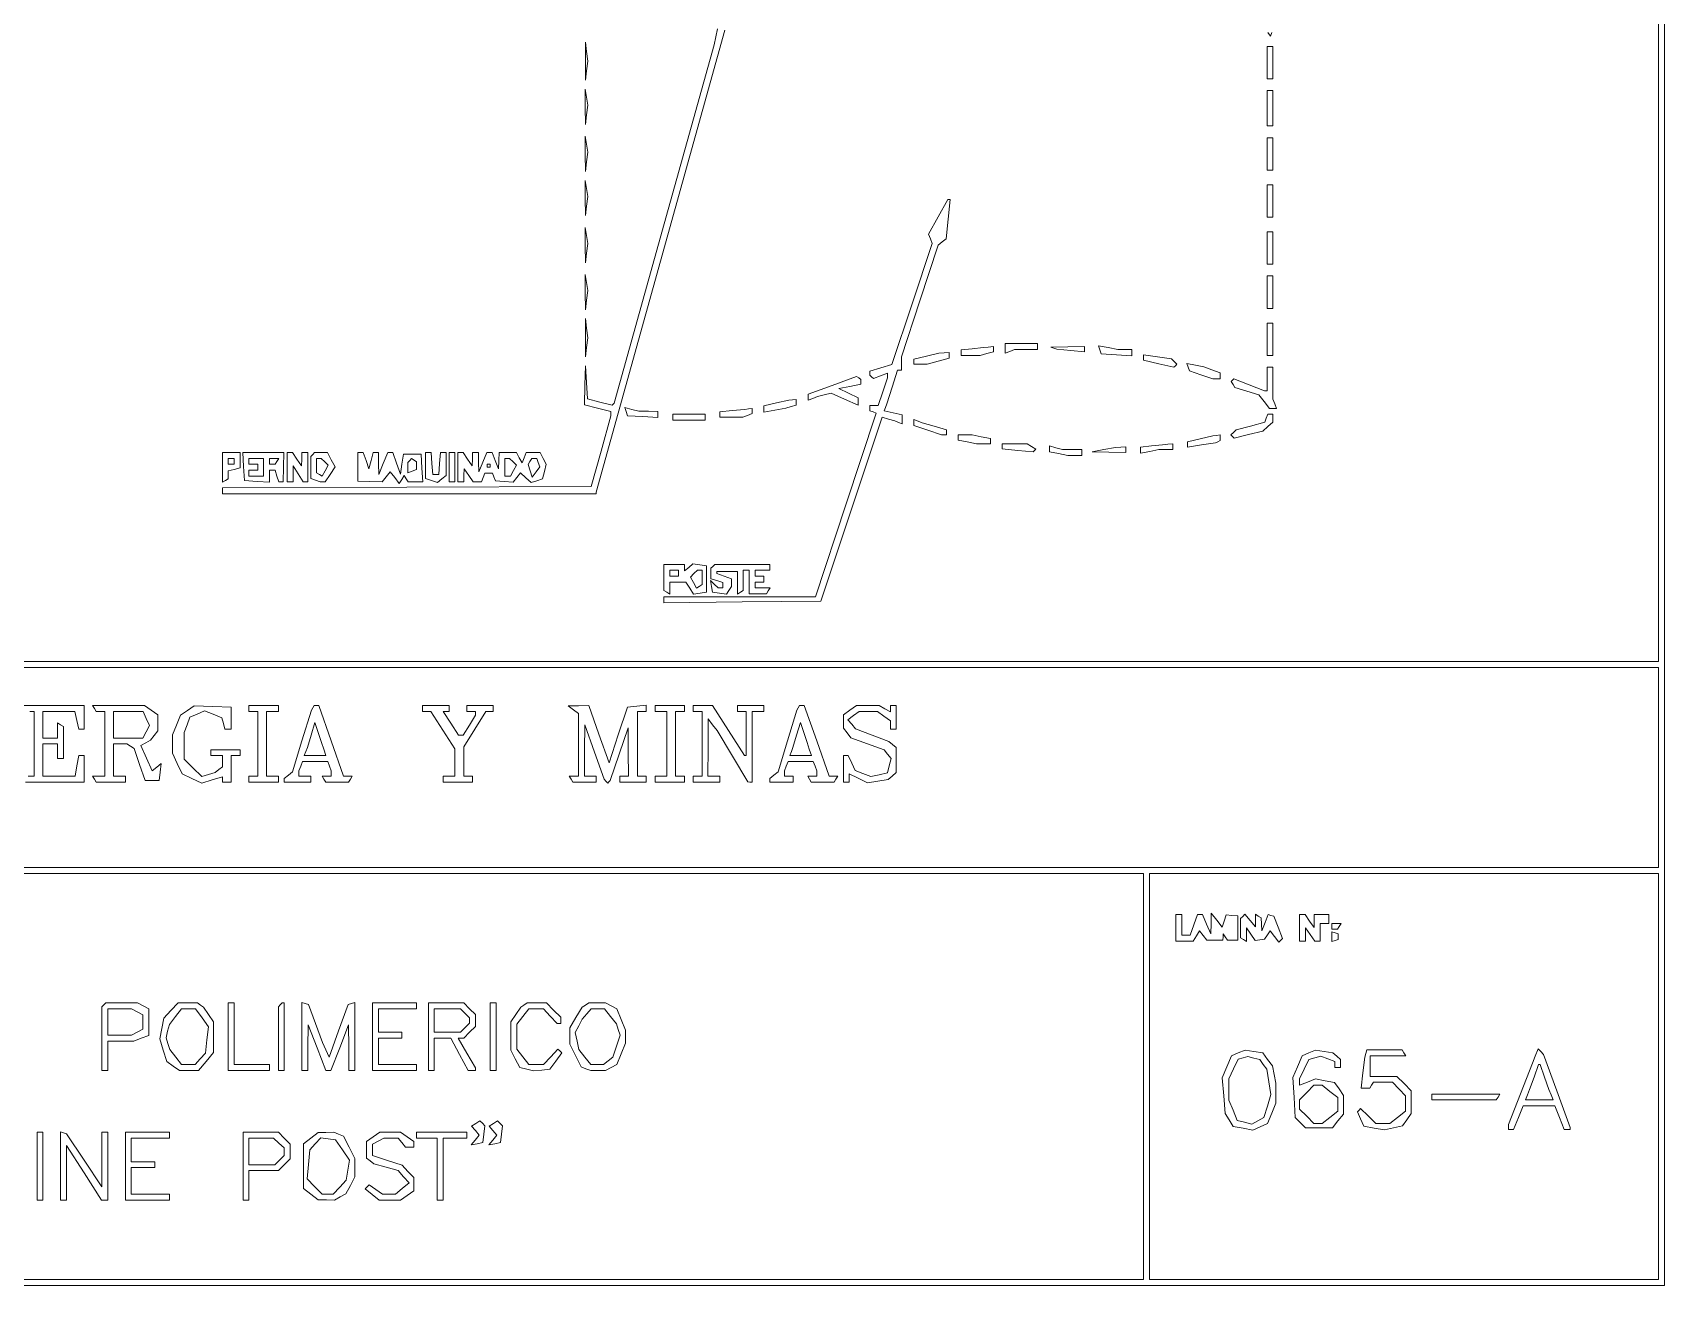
# Paper-space layout 'AN-08-DGE-065-A' of a CAD drawing. Header units: metres, sheet in millimetres. Extents: x 12 to 193, y 4 to 291.
# Drawn here: x 122.6 to 192.7, y 25 to 78.9 of the extents above; entities that cross this region are included whole.
import ezdxf

# ---------------------------------------------------------------- set-up
doc = ezdxf.new("R2010")
doc.units = ezdxf.units.M
doc.layers.add('DGE_CONTORNOS', color=7, linetype='Continuous', lineweight=0)
doc.layers.add('DGE_DATOS', color=7, linetype='Continuous', lineweight=0)

# ---------------------------------------------------------------- blocks, each defined once
blk = doc.blocks.new('LP_REF_DGE_MT_065_A')
at = {"layer": 'DGE_CONTORNOS'}
for points in [[(116.564, 271.062), (116.469, 270.966), (116.469, 270.228), (116.469, 269.49), (72.961, 269.49), (29.452, 269.49), (29.452, 147.253), (29.452, 25.015), (111.094, 25.015), (192.736, 25.015), (192.736, 147.253), (192.736, 269.49), (154.735, 269.49), (116.734, 269.49), (116.697, 270.324), (116.659, 271.157)], [(116.469, 268.732), (116.469, 268.226), (116.596, 268.226), (116.722, 268.226), (116.722, 268.732), (116.722, 269.238), (154.603, 269.238), (192.483, 269.238), (192.483, 160.533), (192.483, 51.828), (117.671, 51.828), (42.859, 51.828), (42.859, 160.533), (42.859, 269.238), (79.664, 269.238), (116.469, 269.238)], [(146.359, 77.629), (146.359, 76.806), (146.41, 77.218), (146.461, 77.629), (146.41, 78.04), (146.359, 78.451)], [(175.661, 77.565), (175.661, 76.87), (175.788, 76.87), (175.914, 76.87), (175.914, 77.565), (175.914, 78.261), (175.788, 78.261), (175.661, 78.261)], [(146.358, 75.668), (146.359, 74.909), (146.41, 75.323), (146.461, 75.736), (146.409, 76.082), (146.356, 76.427)], [(175.661, 75.605), (175.661, 74.846), (175.788, 74.846), (175.914, 74.846), (175.914, 75.605), (175.914, 76.364), (175.788, 76.364), (175.661, 76.364)], [(146.358, 73.645), (146.359, 72.886), (146.41, 73.299), (146.461, 73.712), (146.409, 74.058), (146.356, 74.403)], [(175.661, 73.645), (175.661, 72.949), (175.788, 72.949), (175.914, 72.949), (175.914, 73.645), (175.914, 74.34), (175.788, 74.34), (175.661, 74.34)], [(146.358, 71.748), (146.359, 70.989), (146.41, 71.402), (146.461, 71.815), (146.409, 72.161), (146.356, 72.506)], [(175.661, 71.621), (175.661, 70.925), (175.788, 70.925), (175.914, 70.925), (175.914, 71.621), (175.914, 72.317), (175.788, 72.317), (175.661, 72.317)], [(161.524, 70.939), (161.114, 70.193), (161.19, 69.996), (161.265, 69.799), (160.401, 67.196), (159.537, 64.593), (159.062, 64.451), (158.587, 64.309), (158.587, 64.223), (158.587, 64.138), (158.663, 64.062), (158.739, 63.985), (159.042, 64.101), (159.346, 64.216), (159.346, 64.115), (159.346, 64.014), (159.144, 63.423), (158.942, 62.831), (158.765, 62.831), (158.587, 62.831), (158.587, 62.715), (158.587, 62.599), (158.725, 62.553), (158.863, 62.507), (157.56, 58.559), (156.257, 54.61), (152.995, 54.61), (149.733, 54.61), (149.733, 54.482), (149.733, 54.353), (153.106, 54.387), (156.479, 54.42), (157.798, 58.378), (159.117, 62.335), (159.389, 62.249), (159.662, 62.164), (159.82, 62.105), (159.978, 62.045), (159.978, 62.238), (159.978, 62.432), (159.59, 62.517), (159.201, 62.602), (159.257, 62.748), (159.313, 62.894), (159.542, 63.622), (159.771, 64.349), (159.859, 64.349), (159.946, 64.349), (159.947, 64.633), (159.947, 64.918), (160.734, 67.321), (161.521, 69.724), (161.692, 69.86), (161.864, 69.996), (161.95, 70.84), (162.037, 71.684), (161.985, 71.684), (161.934, 71.684)], [(146.358, 69.724), (146.359, 68.965), (146.41, 69.378), (146.461, 69.792), (146.409, 70.137), (146.356, 70.483)], [(175.661, 69.597), (175.661, 68.902), (175.788, 68.902), (175.914, 68.902), (175.914, 69.597), (175.914, 70.293), (175.788, 70.293), (175.661, 70.293)], [(146.358, 67.7), (146.359, 66.941), (146.41, 67.355), (146.461, 67.768), (146.409, 68.114), (146.356, 68.459)], [(175.661, 67.7), (175.661, 67.005), (175.788, 67.005), (175.914, 67.005), (175.914, 67.7), (175.914, 68.396), (175.788, 68.396), (175.661, 68.396)], [(146.359, 65.74), (146.359, 64.918), (146.41, 65.329), (146.461, 65.74), (146.41, 66.151), (146.359, 66.562)], [(175.661, 65.677), (175.661, 64.981), (175.788, 64.981), (175.914, 64.981), (175.914, 65.677), (175.914, 66.372), (175.788, 66.372), (175.661, 66.372)], [(162.982, 65.268), (162.508, 65.219), (162.508, 65.1), (162.508, 64.981), (162.919, 64.983), (163.33, 64.985), (163.614, 65.061), (163.899, 65.137), (163.899, 65.249), (163.899, 65.361), (163.678, 65.339), (163.456, 65.318)], [(164.405, 65.284), (164.405, 65.081), (164.605, 65.157), (164.805, 65.234), (165.301, 65.234), (165.796, 65.234), (165.796, 65.361), (165.796, 65.487), (165.1, 65.487), (164.405, 65.487)], [(166.492, 65.298), (166.618, 65.255), (167.219, 65.197), (167.82, 65.139), (167.82, 65.25), (167.82, 65.361), (167.093, 65.351), (166.365, 65.341)], [(168.477, 65.222), (168.535, 65.044), (169.189, 65.006), (169.843, 64.968), (169.843, 65.101), (169.843, 65.234), (169.543, 65.234), (169.243, 65.234), (168.83, 65.316), (168.418, 65.399)], [(161.022, 64.948), (160.484, 64.819), (160.484, 64.71), (160.484, 64.602), (160.769, 64.602), (161.053, 64.603), (161.527, 64.735), (162.002, 64.867), (162.002, 64.987), (162.002, 65.108), (161.78, 65.092), (161.559, 65.077)], [(170.349, 64.891), (170.349, 64.772), (171.001, 64.621), (171.652, 64.471), (171.719, 64.538), (171.787, 64.606), (171.669, 64.72), (171.551, 64.834), (170.95, 64.922), (170.349, 65.01)], [(172.266, 64.481), (172.319, 64.322), (172.82, 64.148), (173.322, 63.973), (173.48, 63.971), (173.638, 63.969), (173.638, 64.099), (173.638, 64.229), (173.29, 64.361), (172.942, 64.494), (172.577, 64.567), (172.213, 64.64)], [(156.974, 63.691), (155.931, 63.313), (155.931, 63.185), (155.931, 63.057), (156.132, 63.134), (156.334, 63.212), (156.627, 63.285), (156.92, 63.359), (157.5, 63.102), (158.081, 62.845), (158.081, 63.005), (158.081, 63.165), (157.67, 63.363), (157.259, 63.561), (157.733, 63.653), (158.207, 63.745), (158.207, 63.849), (158.207, 63.954), (158.113, 64.012), (158.018, 64.069)], [(175.661, 63.969), (175.661, 63.463), (175.603, 63.463), (175.544, 63.463), (174.891, 63.721), (174.237, 63.979), (174.178, 63.919), (174.118, 63.86), (174.2, 63.728), (174.281, 63.597), (174.79, 63.444), (175.299, 63.292), (175.53, 62.998), (175.761, 62.705), (175.915, 62.705), (176.068, 62.705), (175.991, 62.905), (175.914, 63.105), (175.914, 63.79), (175.914, 64.475), (175.788, 64.475), (175.661, 64.475)], [(148.114, 62.566), (148.172, 62.388), (148.826, 62.35), (149.48, 62.312), (149.48, 62.445), (149.48, 62.578), (149.069, 62.58), (148.658, 62.582), (148.357, 62.662), (148.055, 62.743)], [(150.113, 62.325), (150.113, 62.199), (150.808, 62.199), (151.504, 62.199), (151.504, 62.325), (151.504, 62.452), (150.808, 62.452), (150.113, 62.452)], [(152.674, 62.612), (152.136, 62.564), (152.136, 62.444), (152.136, 62.325), (152.632, 62.325), (153.128, 62.325), (153.328, 62.402), (153.528, 62.479), (153.528, 62.592), (153.528, 62.705), (153.37, 62.682), (153.211, 62.66)], [(154.571, 62.937), (154.034, 62.816), (154.034, 62.683), (154.034, 62.55), (154.508, 62.634), (154.982, 62.718), (155.203, 62.783), (155.425, 62.848), (155.425, 62.966), (155.425, 63.084), (155.267, 63.07), (155.109, 63.057)], [(175.623, 62.282), (175.558, 62.112), (174.946, 61.947), (174.333, 61.782), (174.215, 61.676), (174.097, 61.571), (174.168, 61.499), (174.239, 61.428), (174.856, 61.578), (175.472, 61.728), (175.693, 61.92), (175.914, 62.111), (175.914, 62.282), (175.914, 62.452), (175.801, 62.452), (175.688, 62.452)], [(160.484, 62.098), (160.484, 61.97), (161.076, 61.768), (161.667, 61.566), (161.771, 61.566), (161.875, 61.566), (161.875, 61.673), (161.875, 61.779), (161.356, 61.935), (160.837, 62.09), (160.661, 62.158), (160.484, 62.226)], [(162.381, 61.456), (162.381, 61.345), (162.776, 61.266), (163.172, 61.187), (163.472, 61.187), (163.772, 61.187), (163.772, 61.298), (163.772, 61.408), (163.377, 61.487), (162.982, 61.566), (162.682, 61.566), (162.381, 61.566)], [(164.278, 61.076), (164.278, 60.966), (164.942, 60.901), (165.606, 60.835), (165.666, 60.891), (165.726, 60.948), (165.539, 61.065), (165.353, 61.183), (164.816, 61.185), (164.278, 61.187)], [(166.302, 60.964), (166.302, 60.839), (166.697, 60.76), (167.093, 60.681), (167.393, 60.681), (167.693, 60.681), (167.693, 60.807), (167.693, 60.934), (167.282, 60.936), (166.871, 60.937), (166.587, 61.014), (166.302, 61.09)], [(168.642, 60.934), (168.136, 60.843), (168.863, 60.825), (169.59, 60.807), (169.59, 60.934), (169.59, 61.06), (169.369, 61.042), (169.148, 61.025)], [(170.697, 61.095), (170.223, 61.045), (170.223, 60.91), (170.223, 60.776), (170.618, 60.855), (171.013, 60.934), (171.314, 60.934), (171.614, 60.934), (171.614, 61.06), (171.614, 61.187), (171.393, 61.166), (171.171, 61.144)], [(172.784, 61.397), (172.247, 61.265), (172.247, 61.155), (172.247, 61.045), (172.847, 61.132), (173.448, 61.219), (173.543, 61.274), (173.638, 61.328), (173.638, 61.447), (173.638, 61.566), (173.48, 61.547), (173.322, 61.529)], [(130.761, 60.168), (130.761, 59.528), (130.888, 59.606), (131.014, 59.684), (131.014, 59.852), (131.014, 60.019), (131.267, 60.085), (131.52, 60.151), (131.52, 60.479), (131.52, 60.807), (131.141, 60.807), (130.761, 60.807)], [(131.267, 60.428), (131.267, 60.302), (131.141, 60.302), (131.014, 60.302), (131.014, 60.428), (131.014, 60.555), (131.141, 60.555), (131.267, 60.555)], [(131.672, 60.207), (131.71, 59.606), (132.248, 59.567), (132.785, 59.528), (132.785, 59.788), (132.785, 60.049), (132.903, 60.049), (133.021, 60.049), (133.101, 59.796), (133.182, 59.543), (133.278, 59.543), (133.374, 59.543), (133.389, 60.175), (133.403, 60.807), (132.518, 60.807), (131.633, 60.807)], [(132.532, 60.175), (132.532, 59.796), (132.216, 59.796), (131.9, 59.796), (131.9, 59.922), (131.9, 60.049), (132.09, 60.049), (132.279, 60.049), (132.279, 60.175), (132.279, 60.302), (132.09, 60.302), (131.9, 60.302), (131.9, 60.428), (131.9, 60.555), (132.216, 60.555), (132.532, 60.555)], [(133.101, 60.428), (133.023, 60.302), (132.904, 60.302), (132.785, 60.302), (132.785, 60.428), (132.785, 60.555), (132.982, 60.555), (133.18, 60.555)], [(133.544, 60.175), (133.544, 59.543), (133.67, 59.543), (133.797, 59.543), (133.8, 59.891), (133.804, 60.238), (134.019, 59.891), (134.235, 59.543), (134.332, 59.543), (134.429, 59.543), (134.429, 60.175), (134.429, 60.807), (134.303, 60.807), (134.176, 60.807), (134.17, 60.523), (134.163, 60.238), (133.965, 60.523), (133.766, 60.807), (133.655, 60.807), (133.544, 60.807)], [(134.64, 60.723), (134.556, 60.639), (134.556, 60.168), (134.556, 59.696), (134.756, 59.619), (134.956, 59.543), (135.069, 59.543), (135.182, 59.543), (135.393, 59.865), (135.604, 60.187), (135.438, 60.497), (135.272, 60.807), (134.998, 60.807), (134.724, 60.807)], [(135.157, 60.409), (135.303, 60.263), (135.176, 60.026), (135.049, 59.789), (134.929, 59.863), (134.809, 59.937), (134.809, 60.246), (134.809, 60.555), (134.91, 60.555), (135.011, 60.555)], [(136.58, 60.196), (136.58, 59.584), (137.103, 59.564), (137.627, 59.543), (137.799, 59.764), (137.971, 59.985), (138.165, 59.733), (138.36, 59.481), (138.466, 59.652), (138.572, 59.823), (138.658, 59.683), (138.745, 59.543), (139.06, 59.543), (139.376, 59.543), (139.337, 60.143), (139.299, 60.744), (138.919, 60.744), (138.54, 60.744), (138.477, 60.312), (138.413, 59.88), (138.247, 60.344), (138.081, 60.807), (137.976, 60.807), (137.871, 60.807), (137.675, 60.333), (137.478, 59.859), (137.471, 60.333), (137.465, 60.807), (137.352, 60.807), (137.239, 60.807), (137.147, 60.46), (137.054, 60.112), (136.933, 60.46), (136.811, 60.807), (136.695, 60.807), (136.58, 60.807)], [(139.109, 60.244), (139.109, 60.076), (138.919, 60.003), (138.73, 59.93), (138.73, 60.158), (138.73, 60.386), (138.811, 60.467), (138.891, 60.548), (139, 60.48), (139.109, 60.413)], [(139.489, 60.247), (139.489, 59.686), (139.748, 59.604), (140.007, 59.522), (140.19, 59.674), (140.374, 59.827), (140.374, 60.317), (140.374, 60.807), (140.255, 60.807), (140.136, 60.807), (140.097, 60.333), (140.058, 59.859), (139.931, 59.859), (139.805, 59.859), (139.765, 60.333), (139.726, 60.807), (139.607, 60.807), (139.489, 60.807)], [(140.5, 60.175), (140.5, 59.543), (140.627, 59.543), (140.753, 59.543), (140.753, 60.175), (140.753, 60.807), (140.627, 60.807), (140.5, 60.807)], [(140.88, 60.175), (140.88, 59.543), (141.006, 59.543), (141.133, 59.543), (141.139, 59.827), (141.146, 60.112), (141.345, 59.827), (141.543, 59.543), (141.721, 59.543), (141.9, 59.543), (141.972, 59.732), (142.045, 59.922), (142.208, 59.922), (142.37, 59.922), (142.433, 59.76), (142.495, 59.599), (142.873, 59.57), (143.251, 59.541), (143.411, 59.735), (143.572, 59.929), (143.798, 59.724), (144.024, 59.52), (144.273, 59.599), (144.523, 59.678), (144.601, 59.992), (144.68, 60.307), (144.546, 60.557), (144.412, 60.807), (144.114, 60.807), (143.816, 60.807), (143.731, 60.586), (143.645, 60.365), (143.521, 60.586), (143.397, 60.807), (143.024, 60.807), (142.65, 60.807), (142.637, 60.46), (142.624, 60.112), (142.486, 60.46), (142.349, 60.807), (142.241, 60.807), (142.132, 60.807), (141.954, 60.396), (141.775, 59.985), (141.77, 60.396), (141.765, 60.807), (141.639, 60.807), (141.512, 60.807), (141.506, 60.523), (141.499, 60.238), (141.3, 60.523), (141.102, 60.807), (140.991, 60.807), (140.88, 60.807)], [(143.252, 60.409), (143.398, 60.263), (143.273, 60.029), (143.147, 59.796), (143.025, 59.796), (142.903, 59.796), (142.903, 60.175), (142.903, 60.555), (143.005, 60.555), (143.106, 60.555)], [(144.336, 60.377), (144.404, 60.2), (144.239, 59.974), (144.074, 59.748), (143.986, 60.024), (143.899, 60.299), (143.978, 60.427), (144.057, 60.555), (144.162, 60.555), (144.268, 60.555)], [(142.271, 60.238), (142.271, 60.175), (142.208, 60.175), (142.145, 60.175), (142.145, 60.238), (142.145, 60.302), (142.208, 60.302), (142.271, 60.302)], [(149.733, 55.44), (149.733, 54.878), (149.86, 54.8), (149.986, 54.722), (149.986, 54.982), (149.986, 55.243), (150.335, 55.243), (150.684, 55.243), (150.847, 54.982), (151.01, 54.721), (151.289, 54.76), (151.567, 54.8), (151.567, 55.369), (151.567, 55.938), (151.276, 55.98), (150.984, 56.021), (150.801, 55.869), (150.619, 55.717), (150.619, 55.859), (150.619, 56.001), (150.176, 56.001), (149.733, 56.001)], [(150.366, 55.622), (150.366, 55.496), (150.176, 55.496), (149.986, 55.496), (149.986, 55.622), (149.986, 55.748), (150.176, 55.748), (150.366, 55.748)], [(151.378, 55.44), (151.378, 55.131), (151.257, 55.057), (151.137, 54.983), (151.01, 55.22), (150.883, 55.457), (151.029, 55.603), (151.175, 55.748), (151.276, 55.748), (151.378, 55.748)], [(151.841, 55.917), (151.757, 55.833), (151.757, 55.609), (151.757, 55.386), (152.01, 55.306), (152.263, 55.226), (152.263, 55.108), (152.263, 54.99), (152.162, 54.99), (152.061, 54.99), (151.896, 55.148), (151.732, 55.306), (151.778, 55.053), (151.823, 54.8), (152.123, 54.757), (152.424, 54.715), (152.531, 54.884), (152.638, 55.053), (152.64, 55.214), (152.642, 55.375), (152.326, 55.496), (152.01, 55.616), (152.01, 55.657), (152.01, 55.698), (152.453, 55.698), (152.895, 55.698), (152.895, 55.21), (152.895, 54.722), (153.022, 54.8), (153.148, 54.878), (153.148, 55.313), (153.148, 55.748), (153.275, 55.748), (153.401, 55.748), (153.401, 55.243), (153.401, 54.737), (153.773, 54.737), (154.145, 54.737), (154.223, 54.863), (154.301, 54.99), (153.978, 54.99), (153.654, 54.99), (153.654, 55.116), (153.654, 55.243), (153.844, 55.243), (154.034, 55.243), (154.034, 55.369), (154.034, 55.496), (153.844, 55.496), (153.654, 55.496), (153.654, 55.622), (153.654, 55.748), (153.97, 55.748), (154.287, 55.748), (154.287, 55.875), (154.287, 56.001), (153.106, 56.001), (151.926, 56.001)], [(192.483, 47.275), (192.483, 42.975), (117.671, 42.975), (42.859, 42.975), (42.859, 47.275), (42.859, 51.575), (117.671, 51.575), (192.483, 51.575)], [(125.26, 49.804), (125.338, 49.678), (125.52, 49.678), (125.702, 49.678), (125.702, 48.286), (125.702, 46.895), (125.442, 46.895), (125.181, 46.895), (125.26, 46.769), (125.338, 46.642), (125.963, 46.642), (126.588, 46.642), (126.588, 46.769), (126.588, 46.895), (126.335, 46.895), (126.082, 46.895), (126.082, 47.591), (126.082, 48.286), (126.366, 48.285), (126.651, 48.283), (126.808, 48.183), (126.966, 48.083), (127.2, 47.394), (127.434, 46.706), (127.738, 46.706), (128.042, 46.706), (128.085, 47.078), (128.127, 47.45), (127.935, 47.291), (127.743, 47.131), (127.502, 47.677), (127.26, 48.223), (127.462, 48.334), (127.663, 48.444), (127.821, 48.643), (127.979, 48.841), (127.979, 49.189), (127.979, 49.537), (127.698, 49.734), (127.417, 49.931), (126.299, 49.931), (125.181, 49.931)], [(129.256, 49.723), (128.964, 49.518), (128.788, 49.096), (128.611, 48.674), (128.611, 48.278), (128.611, 47.882), (128.821, 47.44), (129.031, 46.999), (129.451, 46.798), (129.871, 46.598), (130.316, 46.735), (130.761, 46.872), (130.761, 46.757), (130.761, 46.642), (130.951, 46.642), (131.141, 46.642), (131.141, 47.211), (131.141, 47.781), (131.331, 47.781), (131.52, 47.781), (131.52, 47.907), (131.52, 48.034), (130.888, 48.034), (130.256, 48.034), (130.256, 47.907), (130.256, 47.781), (130.509, 47.781), (130.761, 47.781), (130.761, 47.543), (130.761, 47.306), (130.603, 47.179), (130.445, 47.053), (130.16, 46.965), (129.874, 46.878), (129.496, 47.256), (129.117, 47.635), (129.117, 48.205), (129.117, 48.776), (129.241, 49.102), (129.365, 49.428), (129.678, 49.57), (129.991, 49.713), (130.364, 49.559), (130.737, 49.404), (130.801, 49.161), (130.864, 48.919), (131.003, 48.919), (131.141, 48.919), (131.141, 49.393), (131.14, 49.867), (130.344, 49.897), (129.548, 49.927)], [(131.9, 49.804), (131.9, 49.678), (132.09, 49.678), (132.279, 49.678), (132.279, 48.286), (132.279, 46.895), (132.09, 46.895), (131.9, 46.895), (131.9, 46.769), (131.9, 46.642), (132.532, 46.642), (133.165, 46.642), (133.165, 46.769), (133.165, 46.895), (132.912, 46.895), (132.659, 46.895), (132.659, 48.286), (132.659, 49.678), (132.912, 49.678), (133.165, 49.678), (133.165, 49.804), (133.165, 49.931), (132.532, 49.931), (131.9, 49.931)], [(134.64, 49.836), (134.583, 49.741), (134.18, 48.413), (133.776, 47.085), (133.597, 46.945), (133.418, 46.804), (133.418, 46.723), (133.418, 46.642), (133.987, 46.642), (134.556, 46.642), (134.556, 46.769), (134.556, 46.895), (134.303, 46.895), (134.05, 46.895), (134.05, 47.011), (134.05, 47.128), (134.127, 47.328), (134.203, 47.528), (134.746, 47.528), (135.288, 47.528), (135.364, 47.328), (135.441, 47.128), (135.441, 47.011), (135.441, 46.895), (135.244, 46.895), (135.047, 46.895), (135.125, 46.769), (135.203, 46.642), (135.694, 46.642), (136.185, 46.642), (136.263, 46.769), (136.341, 46.895), (136.156, 46.895), (135.971, 46.895), (135.436, 48.413), (134.901, 49.931), (134.799, 49.931), (134.697, 49.931)], [(139.362, 49.804), (139.362, 49.678), (139.537, 49.678), (139.712, 49.678), (140.233, 48.878), (140.753, 48.079), (140.753, 47.487), (140.753, 46.895), (140.5, 46.895), (140.247, 46.895), (140.247, 46.769), (140.247, 46.642), (140.88, 46.642), (141.512, 46.642), (141.512, 46.769), (141.512, 46.895), (141.322, 46.895), (141.133, 46.895), (141.133, 47.528), (141.133, 48.161), (141.607, 48.92), (142.081, 49.678), (142.239, 49.678), (142.398, 49.678), (142.398, 49.804), (142.398, 49.931), (141.828, 49.931), (141.259, 49.931), (141.259, 49.804), (141.259, 49.678), (141.449, 49.678), (141.639, 49.678), (141.639, 49.598), (141.639, 49.518), (141.375, 49.092), (141.112, 48.666), (141.013, 48.666), (140.913, 48.666), (140.579, 49.172), (140.244, 49.678), (140.372, 49.678), (140.5, 49.678), (140.5, 49.804), (140.5, 49.931), (139.931, 49.931), (139.362, 49.931)], [(145.844, 49.755), (146.065, 49.587), (146.065, 48.241), (146.065, 46.895), (145.868, 46.895), (145.671, 46.895), (145.749, 46.769), (145.827, 46.642), (146.326, 46.642), (146.824, 46.642), (146.824, 46.769), (146.824, 46.895), (146.571, 46.895), (146.318, 46.895), (146.326, 48.002), (146.333, 49.109), (146.749, 47.937), (147.164, 46.766), (147.247, 46.683), (147.33, 46.6), (147.376, 46.653), (147.422, 46.706), (147.809, 47.844), (148.196, 48.982), (148.206, 47.939), (148.216, 46.895), (148.026, 46.895), (147.836, 46.895), (147.836, 46.769), (147.836, 46.642), (148.405, 46.642), (148.974, 46.642), (148.974, 46.769), (148.974, 46.895), (148.785, 46.895), (148.595, 46.895), (148.595, 48.286), (148.595, 49.678), (148.785, 49.678), (148.974, 49.678), (148.974, 49.812), (148.974, 49.947), (148.573, 49.907), (148.172, 49.867), (147.775, 48.673), (147.377, 47.479), (146.946, 48.705), (146.515, 49.931), (146.069, 49.927), (145.623, 49.923)], [(149.354, 49.804), (149.354, 49.678), (149.607, 49.678), (149.86, 49.678), (149.86, 48.286), (149.86, 46.895), (149.607, 46.895), (149.354, 46.895), (149.354, 46.769), (149.354, 46.642), (149.986, 46.642), (150.619, 46.642), (150.619, 46.769), (150.619, 46.895), (150.429, 46.895), (150.239, 46.895), (150.239, 48.286), (150.239, 49.678), (150.429, 49.678), (150.619, 49.678), (150.619, 49.804), (150.619, 49.931), (149.986, 49.931), (149.354, 49.931)], [(150.998, 49.804), (150.998, 49.678), (151.188, 49.678), (151.378, 49.678), (151.378, 48.286), (151.378, 46.895), (151.188, 46.895), (150.998, 46.895), (150.998, 46.769), (150.998, 46.642), (151.567, 46.642), (152.136, 46.642), (152.136, 46.769), (152.136, 46.895), (151.883, 46.895), (151.63, 46.895), (151.634, 48.128), (151.639, 49.362), (151.828, 49.11), (152.018, 48.859), (152.678, 47.754), (153.338, 46.649), (153.433, 46.646), (153.528, 46.642), (153.528, 48.16), (153.528, 49.678), (153.781, 49.678), (154.034, 49.678), (154.034, 49.804), (154.034, 49.931), (153.464, 49.931), (152.895, 49.931), (152.895, 49.804), (152.895, 49.678), (153.085, 49.678), (153.275, 49.678), (153.275, 48.729), (153.275, 47.781), (153.235, 47.781), (153.196, 47.781), (152.508, 48.856), (151.821, 49.931), (151.41, 49.931), (150.998, 49.931)], [(155.509, 49.836), (155.452, 49.741), (155.049, 48.413), (154.645, 47.085), (154.466, 46.945), (154.287, 46.804), (154.287, 46.723), (154.287, 46.642), (154.792, 46.642), (155.298, 46.642), (155.298, 46.769), (155.298, 46.895), (155.109, 46.895), (154.919, 46.895), (154.919, 47.011), (154.919, 47.128), (154.996, 47.328), (155.072, 47.528), (155.615, 47.528), (156.157, 47.528), (156.233, 47.328), (156.31, 47.128), (156.31, 47.011), (156.31, 46.895), (156.113, 46.895), (155.916, 46.895), (155.994, 46.769), (156.072, 46.642), (156.563, 46.642), (157.054, 46.642), (157.132, 46.769), (157.21, 46.895), (157.025, 46.895), (156.84, 46.895), (156.305, 48.413), (155.77, 49.931), (155.668, 49.931), (155.566, 49.931)], [(157.73, 49.734), (157.448, 49.537), (157.448, 49.252), (157.448, 48.967), (157.607, 48.76), (157.765, 48.552), (158.48, 48.288), (159.196, 48.024), (159.348, 47.841), (159.5, 47.657), (159.423, 47.35), (159.346, 47.042), (158.988, 46.963), (158.631, 46.885), (158.291, 47.014), (157.951, 47.143), (157.806, 47.462), (157.661, 47.781), (157.555, 47.781), (157.448, 47.781), (157.448, 47.211), (157.448, 46.642), (157.575, 46.642), (157.701, 46.642), (157.701, 46.822), (157.701, 47.002), (158.092, 46.808), (158.482, 46.613), (158.925, 46.685), (159.368, 46.757), (159.547, 46.905), (159.725, 47.053), (159.725, 47.591), (159.725, 48.129), (159.565, 48.262), (159.406, 48.394), (158.692, 48.661), (157.977, 48.928), (157.813, 49.127), (157.648, 49.326), (157.888, 49.502), (158.129, 49.678), (158.52, 49.678), (158.91, 49.678), (159.191, 49.481), (159.472, 49.284), (159.472, 49.101), (159.472, 48.919), (159.599, 48.919), (159.725, 48.919), (159.725, 49.425), (159.725, 49.931), (159.599, 49.931), (159.472, 49.931), (159.472, 49.8), (159.472, 49.669), (159.228, 49.8), (158.983, 49.931), (158.497, 49.931), (158.011, 49.931)], [(127.489, 49.378), (127.626, 49.077), (127.482, 48.808), (127.338, 48.539), (126.71, 48.539), (126.082, 48.539), (126.082, 49.109), (126.082, 49.678), (126.717, 49.678), (127.352, 49.678)], [(135.115, 48.065), (135.205, 47.781), (134.741, 47.781), (134.276, 47.781), (134.344, 47.957), (134.411, 48.134), (134.571, 48.668), (134.731, 49.202), (134.879, 48.776), (135.026, 48.35)], [(155.984, 48.065), (156.074, 47.781), (155.61, 47.781), (155.145, 47.781), (155.213, 47.957), (155.28, 48.134), (155.44, 48.668), (155.6, 49.202), (155.748, 48.776), (155.895, 48.35)], [(170.349, 33.995), (170.349, 25.268), (119.821, 25.268), (69.293, 25.268), (69.293, 33.995), (69.293, 42.722), (119.821, 42.722), (170.349, 42.722)], [(192.483, 33.995), (192.483, 25.268), (181.543, 25.268), (170.602, 25.268), (170.602, 33.995), (170.602, 42.722), (181.543, 42.722), (192.483, 42.722)], [(171.741, 40.382), (171.741, 39.813), (172.114, 39.813), (172.487, 39.813), (172.62, 40.034), (172.752, 40.255), (172.913, 40.05), (173.073, 39.844), (173.419, 39.844), (173.764, 39.844), (173.766, 39.987), (173.768, 40.129), (173.861, 39.99), (173.954, 39.851), (174.175, 39.853), (174.397, 39.855), (174.397, 40.376), (174.397, 40.897), (174.15, 40.916), (173.903, 40.934), (173.818, 40.669), (173.734, 40.403), (173.499, 40.709), (173.264, 41.014), (173.251, 40.572), (173.238, 40.129), (173.058, 40.54), (172.878, 40.951), (172.777, 40.951), (172.677, 40.951), (172.517, 40.508), (172.357, 40.066), (172.175, 40.066), (171.994, 40.066), (171.994, 40.508), (171.994, 40.951), (171.867, 40.951), (171.741, 40.951)], [(174.616, 40.875), (174.523, 40.782), (174.523, 40.368), (174.523, 39.954), (174.65, 39.876), (174.776, 39.798), (174.776, 40.086), (174.776, 40.375), (174.965, 40.105), (175.154, 39.835), (175.355, 39.864), (175.555, 39.894), (175.674, 40.075), (175.793, 40.255), (175.979, 40.012), (176.165, 39.768), (176.245, 39.848), (176.325, 39.928), (176.136, 40.403), (175.947, 40.877), (175.829, 40.916), (175.712, 40.955), (175.574, 40.605), (175.435, 40.255), (175.422, 40.532), (175.408, 40.81), (175.282, 40.888), (175.156, 40.966), (175.156, 40.691), (175.156, 40.417), (174.932, 40.693), (174.709, 40.968)], [(177.053, 40.382), (177.053, 39.813), (177.179, 39.813), (177.306, 39.813), (177.312, 40.097), (177.319, 40.382), (177.517, 40.097), (177.716, 39.813), (177.827, 39.813), (177.938, 39.813), (177.938, 40.192), (177.938, 40.572), (178.128, 40.572), (178.317, 40.572), (178.317, 40.761), (178.317, 40.951), (178.001, 40.951), (177.685, 40.951), (177.685, 40.67), (177.685, 40.389), (177.488, 40.67), (177.291, 40.951), (177.172, 40.951), (177.053, 40.951)], [(178.444, 40.445), (178.444, 40.319), (178.563, 40.319), (178.682, 40.319), (178.76, 40.445), (178.838, 40.572), (178.641, 40.572), (178.444, 40.572)], [(178.444, 40.002), (178.444, 39.792), (178.58, 39.837), (178.716, 39.882), (178.716, 40.002), (178.716, 40.123), (178.58, 40.168), (178.444, 40.213)], [(134.176, 35.713), (134.176, 34.248), (134.303, 34.248), (134.429, 34.248), (134.437, 35.228), (134.445, 36.208), (134.827, 35.228), (135.21, 34.248), (135.315, 34.248), (135.42, 34.248), (135.802, 35.228), (136.184, 36.208), (136.192, 35.228), (136.2, 34.248), (136.327, 34.248), (136.453, 34.248), (136.453, 35.713), (136.453, 37.178), (136.31, 37.13), (136.167, 37.082), (135.756, 35.95), (135.345, 34.817), (135.203, 35.133), (135.062, 35.449), (134.761, 36.266), (134.46, 37.083), (134.318, 37.131), (134.176, 37.178)], [(125.66, 37.072), (125.576, 36.988), (125.576, 35.618), (125.576, 34.248), (125.702, 34.248), (125.829, 34.248), (125.829, 34.88), (125.829, 35.513), (126.39, 35.513), (126.951, 35.513), (127.275, 35.636), (127.6, 35.759), (127.6, 36.327), (127.6, 36.895), (127.355, 37.026), (127.11, 37.157), (126.427, 37.157), (125.744, 37.157)], [(127.102, 36.773), (127.347, 36.642), (127.347, 36.335), (127.347, 36.027), (127.102, 35.896), (126.857, 35.765), (126.343, 35.765), (125.829, 35.765), (125.829, 36.335), (125.829, 36.904), (126.343, 36.904), (126.857, 36.904)], [(128.545, 36.825), (128.238, 36.494), (128.155, 36.054), (128.073, 35.615), (128.219, 35.125), (128.366, 34.636), (128.643, 34.442), (128.921, 34.248), (129.324, 34.248), (129.727, 34.248), (130.055, 34.637), (130.382, 35.026), (130.382, 35.684), (130.382, 36.342), (130.168, 36.654), (129.954, 36.967), (129.82, 37.06), (129.686, 37.153), (129.269, 37.155), (128.852, 37.157)], [(129.883, 36.515), (130.16, 36.126), (130.096, 35.561), (130.033, 34.996), (129.808, 34.749), (129.584, 34.501), (129.297, 34.501), (129.009, 34.501), (128.752, 34.827), (128.495, 35.154), (128.415, 35.406), (128.336, 35.657), (128.407, 35.944), (128.479, 36.23), (128.744, 36.567), (129.009, 36.904), (129.308, 36.904), (129.606, 36.904)], [(131.014, 35.702), (131.014, 34.248), (131.9, 34.248), (132.785, 34.248), (132.785, 34.374), (132.785, 34.501), (132.026, 34.501), (131.267, 34.501), (131.267, 35.829), (131.267, 37.157), (131.141, 37.157), (131.014, 37.157)], [(133.249, 37.072), (133.165, 36.988), (133.165, 35.618), (133.165, 34.248), (133.291, 34.248), (133.418, 34.248), (133.418, 35.702), (133.418, 37.157), (133.375, 37.157), (133.333, 37.157)], [(137.212, 35.702), (137.212, 34.248), (138.16, 34.248), (139.109, 34.248), (139.109, 34.374), (139.109, 34.501), (138.287, 34.501), (137.465, 34.501), (137.465, 35.07), (137.465, 35.639), (137.971, 35.639), (138.477, 35.639), (138.477, 35.765), (138.477, 35.892), (137.971, 35.892), (137.465, 35.892), (137.465, 36.398), (137.465, 36.904), (138.287, 36.904), (139.109, 36.904), (139.109, 37.03), (139.109, 37.157), (138.16, 37.157), (137.212, 37.157)], [(139.615, 35.702), (139.615, 34.248), (139.741, 34.248), (139.868, 34.248), (139.868, 34.943), (139.868, 35.639), (140.22, 35.639), (140.572, 35.639), (140.947, 34.944), (141.322, 34.249), (141.481, 34.248), (141.639, 34.248), (141.639, 34.305), (141.639, 34.363), (141.262, 35.001), (140.886, 35.639), (141.01, 35.639), (141.133, 35.639), (141.386, 35.892), (141.639, 36.145), (141.639, 36.398), (141.639, 36.651), (141.386, 36.904), (141.133, 37.157), (140.374, 37.157), (139.615, 37.157)], [(141.187, 36.705), (141.386, 36.506), (141.386, 36.398), (141.386, 36.289), (141.187, 36.091), (140.988, 35.892), (140.428, 35.892), (139.868, 35.892), (139.868, 36.398), (139.868, 36.904), (140.428, 36.904), (140.988, 36.904)], [(142.271, 35.702), (142.271, 34.248), (142.398, 34.248), (142.524, 34.248), (142.524, 35.702), (142.524, 37.157), (142.398, 37.157), (142.271, 37.157)], [(143.718, 37.06), (143.584, 36.967), (143.37, 36.654), (143.156, 36.342), (143.156, 35.731), (143.156, 35.121), (143.348, 34.749), (143.54, 34.378), (143.839, 34.303), (144.138, 34.228), (144.488, 34.27), (144.839, 34.311), (145.096, 34.657), (145.353, 35.003), (145.268, 35.088), (145.183, 35.173), (144.871, 34.837), (144.56, 34.501), (144.247, 34.501), (143.934, 34.501), (143.671, 34.834), (143.409, 35.167), (143.409, 35.702), (143.409, 36.237), (143.671, 36.571), (143.934, 36.904), (144.247, 36.904), (144.56, 36.904), (144.853, 36.588), (145.146, 36.271), (145.226, 36.271), (145.307, 36.271), (145.307, 36.404), (145.307, 36.536), (144.996, 36.846), (144.686, 37.157), (144.269, 37.155), (143.852, 37.153)], [(146.366, 37.06), (146.224, 36.967), (145.955, 36.524), (145.687, 36.082), (145.686, 35.729), (145.686, 35.376), (145.934, 34.891), (146.181, 34.405), (146.387, 34.327), (146.592, 34.248), (146.906, 34.248), (147.22, 34.248), (147.465, 34.379), (147.71, 34.51), (147.9, 34.963), (148.089, 35.417), (148.089, 35.702), (148.089, 35.988), (147.9, 36.441), (147.71, 36.895), (147.465, 37.026), (147.22, 37.157), (146.864, 37.155), (146.508, 37.153)], [(147.442, 36.577), (147.699, 36.251), (147.777, 36.006), (147.854, 35.762), (147.699, 35.289), (147.543, 34.817), (147.342, 34.663), (147.14, 34.509), (146.865, 34.505), (146.59, 34.501), (146.336, 34.823), (146.083, 35.145), (146.002, 35.511), (145.922, 35.877), (146.073, 36.169), (146.224, 36.461), (146.417, 36.682), (146.611, 36.904), (146.898, 36.904), (147.185, 36.904)], [(174.423, 35.005), (174.132, 34.884), (173.934, 34.408), (173.735, 33.932), (173.796, 33.166), (173.858, 32.4), (174.031, 32.123), (174.205, 31.845), (174.626, 31.766), (175.048, 31.687), (175.361, 31.829), (175.675, 31.972), (175.858, 32.41), (176.041, 32.848), (176.041, 33.279), (176.041, 33.71), (175.967, 34.078), (175.894, 34.446), (175.683, 34.724), (175.472, 35.002), (175.092, 35.064), (174.713, 35.127)], [(177.458, 35.005), (177.168, 34.884), (176.971, 34.413), (176.774, 33.942), (176.823, 33.083), (176.871, 32.225), (177.093, 32.003), (177.315, 31.782), (177.891, 31.782), (178.466, 31.782), (178.708, 32.08), (178.95, 32.379), (178.95, 32.779), (178.95, 33.18), (178.757, 33.456), (178.563, 33.732), (178.154, 33.808), (177.746, 33.885), (177.399, 33.753), (177.053, 33.622), (177.053, 33.758), (177.053, 33.893), (177.251, 34.311), (177.449, 34.729), (177.707, 34.796), (177.965, 34.864), (178.268, 34.749), (178.57, 34.633), (178.57, 34.504), (178.57, 34.374), (178.697, 34.374), (178.823, 34.374), (178.823, 34.548), (178.823, 34.723), (178.653, 34.864), (178.483, 35.005), (178.116, 35.066), (177.748, 35.127)], [(179.905, 34.975), (179.856, 34.817), (179.778, 34.153), (179.7, 33.489), (179.887, 33.489), (180.073, 33.489), (180.151, 33.615), (180.23, 33.742), (180.643, 33.742), (181.056, 33.742), (181.331, 33.449), (181.606, 33.156), (181.606, 32.826), (181.606, 32.496), (181.273, 32.233), (180.939, 31.971), (180.635, 31.971), (180.33, 31.971), (180.006, 32.295), (179.682, 32.619), (179.612, 32.549), (179.541, 32.478), (179.682, 32.168), (179.824, 31.858), (180.262, 31.776), (180.701, 31.694), (181.09, 31.779), (181.479, 31.865), (181.669, 32.136), (181.859, 32.407), (181.859, 32.89), (181.859, 33.374), (181.548, 33.684), (181.238, 33.995), (180.663, 33.995), (180.088, 33.995), (180.088, 34.438), (180.088, 34.88), (180.855, 34.88), (181.621, 34.88), (181.543, 35.007), (181.465, 35.133), (180.709, 35.133), (179.954, 35.133)], [(187.188, 34.869), (187.069, 34.564), (186.551, 33.243), (186.033, 31.922), (186.033, 31.82), (186.033, 31.718), (186.145, 31.718), (186.258, 31.718), (186.461, 32.224), (186.663, 32.73), (187.346, 32.73), (188.029, 32.73), (188.231, 32.224), (188.434, 31.718), (188.561, 31.718), (188.689, 31.718), (188.689, 31.76), (188.689, 31.801), (188.112, 33.372), (187.535, 34.943), (187.421, 35.059), (187.307, 35.174)], [(175.497, 34.514), (175.65, 34.311), (175.735, 33.761), (175.82, 33.211), (175.673, 32.72), (175.526, 32.228), (175.266, 32.089), (175.005, 31.95), (174.693, 32.028), (174.38, 32.107), (174.199, 32.541), (174.017, 32.975), (174.017, 33.434), (174.017, 33.893), (174.218, 34.316), (174.419, 34.739), (174.629, 34.794), (174.839, 34.848), (175.092, 34.782), (175.344, 34.717)], [(187.588, 33.963), (187.777, 33.426), (187.867, 33.204), (187.957, 32.983), (187.361, 32.983), (186.765, 32.983), (186.855, 33.204), (186.945, 33.426), (187.133, 33.963), (187.321, 34.501), (187.361, 34.501), (187.4, 34.501)], [(178.364, 33.353), (178.697, 33.091), (178.697, 32.793), (178.697, 32.496), (178.364, 32.233), (178.03, 31.971), (177.852, 31.971), (177.674, 31.971), (177.363, 32.282), (177.053, 32.592), (177.053, 32.793), (177.053, 32.995), (177.363, 33.305), (177.674, 33.615), (177.852, 33.615), (178.03, 33.615)], [(182.744, 33.11), (182.744, 32.983), (184.128, 32.983), (185.512, 32.983), (185.59, 33.11), (185.668, 33.236), (184.206, 33.236), (182.744, 33.236)], [(122.793, 30.137), (122.793, 28.683), (122.92, 28.683), (123.046, 28.683), (123.046, 30.137), (123.046, 31.592), (122.92, 31.592), (122.793, 31.592)], [(123.805, 30.148), (123.805, 28.683), (123.932, 28.683), (124.058, 28.683), (124.06, 29.853), (124.061, 31.023), (124.815, 29.853), (125.568, 28.683), (125.699, 28.683), (125.829, 28.683), (125.829, 30.137), (125.829, 31.592), (125.702, 31.592), (125.576, 31.592), (125.576, 30.422), (125.575, 29.252), (124.818, 30.39), (124.06, 31.528), (123.932, 31.57), (123.805, 31.613)], [(126.588, 30.137), (126.588, 28.683), (127.536, 28.683), (128.485, 28.683), (128.485, 28.809), (128.485, 28.936), (127.663, 28.936), (126.841, 28.936), (126.841, 29.505), (126.841, 30.074), (127.347, 30.074), (127.852, 30.074), (127.852, 30.201), (127.852, 30.327), (127.347, 30.327), (126.841, 30.327), (126.841, 30.833), (126.841, 31.339), (127.663, 31.339), (128.485, 31.339), (128.485, 31.465), (128.485, 31.592), (127.536, 31.592), (126.588, 31.592)], [(131.647, 30.137), (131.647, 28.683), (131.773, 28.683), (131.9, 28.683), (131.9, 29.315), (131.9, 29.948), (132.532, 29.948), (133.165, 29.948), (133.418, 30.201), (133.67, 30.454), (133.67, 30.77), (133.67, 31.086), (133.418, 31.339), (133.165, 31.592), (132.406, 31.592), (131.647, 31.592)], [(134.556, 31.343), (134.24, 31.1), (134.24, 30.138), (134.24, 29.175), (134.556, 28.932), (134.872, 28.689), (135.228, 28.686), (135.584, 28.683), (135.828, 28.813), (136.071, 28.943), (136.262, 29.313), (136.453, 29.682), (136.453, 30.073), (136.453, 30.464), (136.205, 30.949), (135.958, 31.434), (135.752, 31.513), (135.547, 31.592), (135.21, 31.589), (134.872, 31.586)], [(137.24, 31.395), (136.959, 31.198), (136.959, 30.841), (136.959, 30.485), (137.117, 30.365), (137.275, 30.245), (137.792, 30.097), (138.309, 29.95), (138.55, 29.684), (138.791, 29.418), (138.493, 29.177), (138.196, 28.936), (137.922, 28.936), (137.648, 28.936), (137.358, 29.138), (137.069, 29.341), (136.982, 29.254), (136.896, 29.167), (137.194, 28.925), (137.493, 28.683), (137.957, 28.683), (138.42, 28.683), (138.702, 28.88), (138.983, 29.077), (138.983, 29.362), (138.983, 29.647), (138.736, 29.911), (138.49, 30.176), (137.851, 30.388), (137.212, 30.6), (137.212, 30.839), (137.212, 31.077), (137.457, 31.208), (137.701, 31.339), (138.01, 31.339), (138.319, 31.339), (138.477, 31.149), (138.634, 30.959), (138.808, 30.959), (138.983, 30.959), (138.983, 31.079), (138.983, 31.198), (138.702, 31.395), (138.42, 31.592), (137.971, 31.592), (137.521, 31.592)], [(139.109, 31.465), (139.109, 31.339), (139.552, 31.339), (139.994, 31.339), (139.994, 30.011), (139.994, 28.683), (140.121, 28.683), (140.247, 28.683), (140.247, 30.011), (140.247, 31.339), (140.753, 31.339), (141.259, 31.339), (141.259, 31.465), (141.259, 31.592), (140.184, 31.592), (139.109, 31.592)], [(141.646, 31.976), (141.465, 31.864), (141.631, 31.665), (141.796, 31.465), (141.627, 31.261), (141.457, 31.057), (141.706, 31.104), (141.955, 31.151), (141.996, 31.513), (142.038, 31.876), (141.932, 31.981), (141.826, 32.087)], [(142.405, 31.976), (142.224, 31.864), (142.39, 31.665), (142.555, 31.465), (142.385, 31.261), (142.216, 31.057), (142.465, 31.104), (142.714, 31.151), (142.755, 31.513), (142.797, 31.876), (142.691, 31.981), (142.585, 32.087)], [(133.186, 31.13), (133.418, 30.92), (133.418, 30.759), (133.418, 30.598), (133.219, 30.399), (133.02, 30.201), (132.46, 30.201), (131.9, 30.201), (131.9, 30.77), (131.9, 31.339), (132.427, 31.339), (132.955, 31.339)], [(135.922, 30.833), (136.221, 30.39), (136.152, 29.961), (136.084, 29.532), (135.804, 29.234), (135.524, 28.936), (135.287, 28.936), (135.05, 28.936), (134.725, 29.261), (134.399, 29.587), (134.459, 30.211), (134.519, 30.836), (134.752, 31.093), (134.985, 31.351), (135.304, 31.313), (135.623, 31.276)]]:
    blk.add_lwpolyline(points, close=True, dxfattribs=at)
for points in [[(152.041, 79.018), (151.969, 78.671), (151.896, 78.324), (149.75, 70.63), (147.603, 62.935), (147.557, 62.89), (147.512, 62.844), (146.984, 62.978), (146.457, 63.112), (146.411, 63.825), (146.366, 64.538), (146.342, 63.7), (146.318, 62.861), (146.888, 62.718), (147.457, 62.574), (147.455, 62.481), (147.454, 62.388), (147.034, 60.871), (146.614, 59.353), (138.688, 59.32), (130.761, 59.288), (130.761, 59.162), (130.761, 59.037), (138.793, 59.037), (146.824, 59.037), (146.825, 59.068), (146.827, 59.1), (149.593, 69.028), (152.359, 78.957)], [(175.695, 78.862), (175.807, 78.704), (175.871, 78.862)], [(122.485, 49.678), (122.667, 49.678), (122.667, 48.286), (122.667, 46.895), (122.406, 46.895)], [(122.302, 46.642), (123.56, 46.642), (124.817, 46.642), (124.817, 47.211), (124.817, 47.781), (124.705, 47.781), (124.592, 47.781), (124.509, 47.338), (124.426, 46.895), (123.736, 46.895), (123.046, 46.895), (123.046, 47.591), (123.046, 48.286), (123.362, 48.286), (123.679, 48.286), (123.679, 47.97), (123.679, 47.654), (123.805, 47.654), (123.932, 47.654), (123.932, 48.342), (123.932, 49.03), (123.805, 49.109), (123.679, 49.187), (123.679, 48.863), (123.679, 48.539), (123.362, 48.539), (123.046, 48.539), (123.046, 49.109), (123.046, 49.678), (123.732, 49.678), (124.417, 49.678), (124.501, 49.298), (124.584, 48.919), (124.701, 48.919), (124.817, 48.919), (124.817, 49.425), (124.817, 49.931), (123.481, 49.931), (122.146, 49.931)]]:
    blk.add_lwpolyline(points, dxfattribs=at)

psp = doc.layouts.new('AN-08-DGE-065-A')

# ---------------------------------------------------------------- block references
at = {"layer": 'DGE_DATOS'}
psp.add_blockref('LP_REF_DGE_MT_065_A', (0, 0), dxfattribs=at)

doc.saveas('drawing.dxf')
